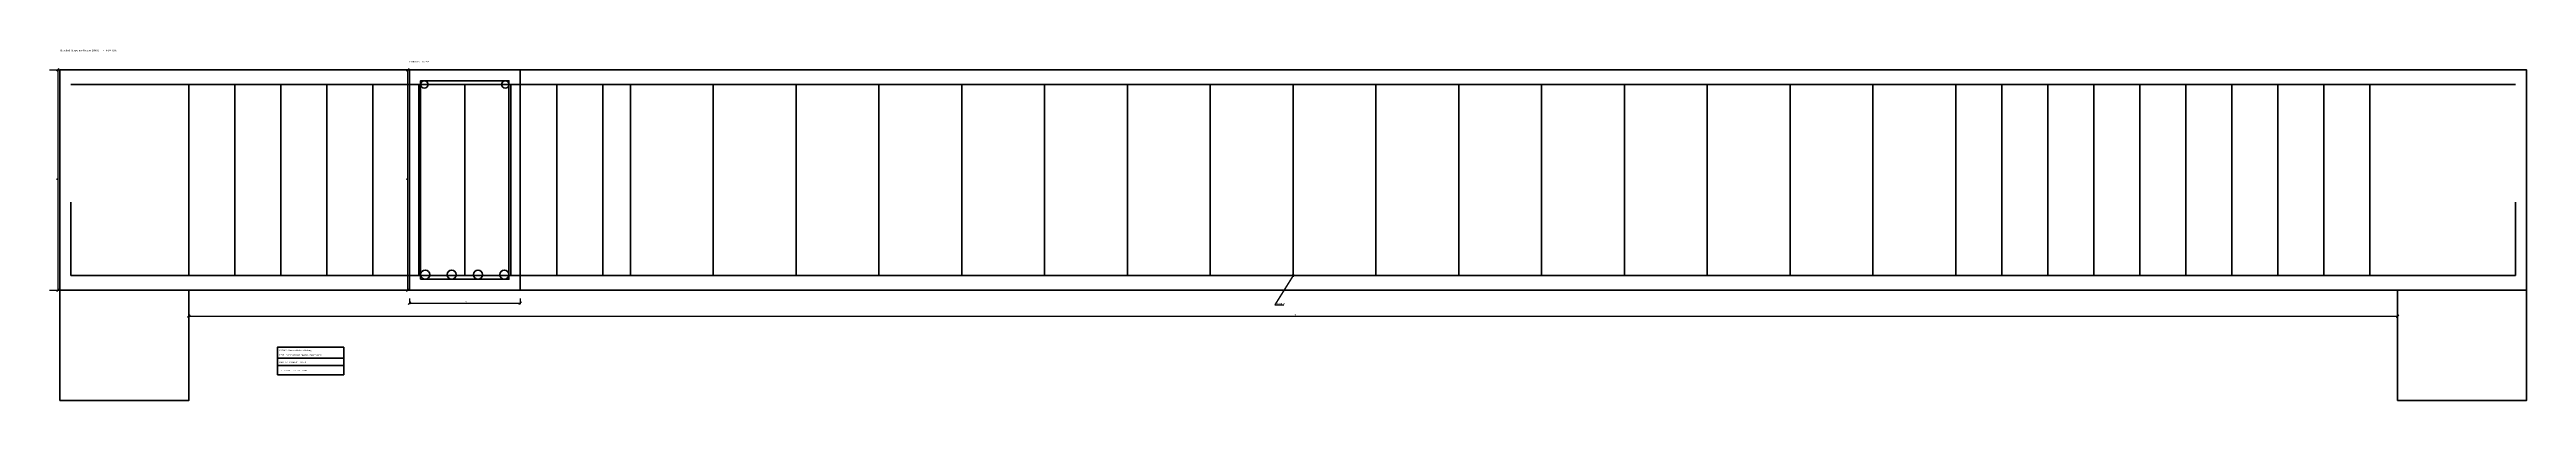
# Model space of a CAD drawing. Header units: millimetres. Extents: x 22 to 6750, y -50 to 905.
import ezdxf

# ---------------------------------------------------------------- set-up
doc = ezdxf.new("R2010")
doc.units = ezdxf.units.MM
for name, color, linetype, lineweight in [('ANNOTATIONS', 7, 'Continuous', 25), ('BORDER_TITLE', 7, 'Continuous', 70), ('CONCRETE', 4, 'Continuous', 35), ('DIMENSIONS', 2, 'Continuous', 25), ('REBAR_LINKS', 6, 'Continuous', 35), ('REBAR_MAIN', 1, 'Continuous', 70)]:
    doc.layers.add(name, color=color, linetype=linetype, lineweight=lineweight)

msp = doc.modelspace()

# ---------------------------------------------------------------- linework, layer by layer
at = {"layer": 'ANNOTATIONS'}
for p, q in [((3400, 290), (3350, 210)), ((3350, 210), (3374.5, 210))]:
    msp.add_line(p, q, dxfattribs=at)
at = {"layer": 'BORDER_TITLE'}
for p, q in [((641, 65), (821, 65)), ((641, 45), (821, 45))]:
    msp.add_line(p, q, dxfattribs=at)
msp.add_lwpolyline([(641, 20), (821, 20), (821, 95), (641, 95), (641, 20)], dxfattribs=at)
at = {"layer": 'CONCRETE'}
for points in [[(50, 250), (6750, 250), (6750, 850), (50, 850), (50, 250)], [(1000, 250), (1300, 250), (1300, 850), (1000, 850), (1000, 250)], [(50, -50), (400, -50), (400, 250), (50, 250), (50, -50)], [(6400, -50), (6750, -50), (6750, 250), (6400, 250), (6400, -50)]]:
    msp.add_lwpolyline(points, dxfattribs=at)
at = {"layer": 'DIMENSIONS'}
for p, q in [((22, 850), (48, 850)), ((41.4645, 846.4645), (48.5355, 853.5355)), ((45, 250), (45, 850)), ((982, 850), (998, 850)), ((991.4645, 846.4645), (998.5355, 853.5355)), ((995, 250), (995, 850)), ((22, 250), (48, 250)), ((41.4645, 246.4645), (48.5355, 253.5355)), ((400, 208), (400, 177)), ((982, 250), (998, 250)), ((991.4645, 246.4645), (998.5355, 253.5355)), ((996.4645, 211.4645), (1003.5355, 218.5355)), ((1000, 228), (1000, 212)), ((1000, 215), (1300, 215)), ((1296.4645, 211.4645), (1303.5355, 218.5355)), ((1300, 228), (1300, 212)), ((6400, 208), (6400, 177)), ((396.4645, 176.4645), (403.5355, 183.5355)), ((400, 180), (6400, 180)), ((6396.4645, 176.4645), (6403.5355, 183.5355))]:
    msp.add_line(p, q, dxfattribs=at)
at = {"layer": 'REBAR_LINKS'}
for p, q in [((400, 290), (400, 810)), ((525, 290), (525, 810)), ((650, 290), (650, 810)), ((775, 290), (775, 810)), ((900, 290), (900, 810)), ((1025, 290), (1025, 810)), ((1150, 290), (1150, 810)), ((1275, 290), (1275, 810)), ((1400, 290), (1400, 810)), ((1525, 290), (1525, 810)), ((1600, 290), (1600, 810)), ((1825, 290), (1825, 810)), ((2050, 290), (2050, 810)), ((2275, 290), (2275, 810)), ((2500, 290), (2500, 810)), ((2725, 290), (2725, 810)), ((2950, 290), (2950, 810)), ((3175, 290), (3175, 810)), ((3400, 290), (3400, 810)), ((3625, 290), (3625, 810)), ((3850, 290), (3850, 810)), ((4075, 290), (4075, 810)), ((4300, 290), (4300, 810)), ((4525, 290), (4525, 810)), ((4750, 290), (4750, 810)), ((4975, 290), (4975, 810)), ((5200, 290), (5200, 810)), ((5200, 290), (5200, 810)), ((5325, 290), (5325, 810)), ((5450, 290), (5450, 810)), ((5575, 290), (5575, 810)), ((5700, 290), (5700, 810)), ((5825, 290), (5825, 810)), ((5950, 290), (5950, 810)), ((6075, 290), (6075, 810)), ((6200, 290), (6200, 810)), ((6325, 290), (6325, 810))]:
    msp.add_line(p, q, dxfattribs=at)
msp.add_lwpolyline([(1030, 280), (1270, 280), (1270, 820), (1030, 820), (1030, 280)], dxfattribs=at)
at = {"layer": 'REBAR_MAIN'}
for p, q in [((80, 810), (6720, 810)), ((80, 290), (80, 490)), ((6720, 290), (6720, 490)), ((80, 290), (6720, 290))]:
    msp.add_line(p, q, dxfattribs=at)
for centre, radius in [((1040, 810), 10), ((1260, 810), 10), ((1042.5, 292.5), 12.5), ((1114.1667, 292.5), 12.5), ((1185.8333, 292.5), 12.5), ((1257.5, 292.5), 12.5), ((3400, 290), 2)]:
    msp.add_circle(centre, radius, dxfattribs=at)

# ---------------------------------------------------------------- texts
at = {"layer": 'ANNOTATIONS'}
for s, height, p in [('Standard Suspended Beam (MB1) — ELEVATION', 5, (50, 900)), ('BEAM SECTION A-A', 4, (1000, 870)), ('4H25-01 B1', 3.5, (3352, 211.5))]:
    msp.add_text(s, height=height, dxfattribs=at).set_placement(p)
at = {"layer": 'BORDER_TITLE'}
for s, height, p in [('TITLE:   Suspended Beam Elevation & Section (MB1)', 3.5, (646, 72)), ('PROJECT: Standard Method of Detailing', 3.5, (646, 85)), ('SCALE: 1:20   DATE: 2026   BY: CAD Generator', 2.5, (646, 30)), ('DWG NO:  BEAM-01  REV: A', 4, (646, 52))]:
    msp.add_text(s, height=height, dxfattribs=at).set_placement(p)
at = {"layer": 'DIMENSIONS'}
for p in [(43, 550), (993, 550)]:
    msp.add_text('600', height=2.5, rotation=90, dxfattribs=at).set_placement(p)
for s, p in [('300', (1150, 217)), ('6000', (3400, 182))]:
    msp.add_text(s, height=2.5, dxfattribs=at).set_placement(p)

doc.saveas('drawing.dxf')
